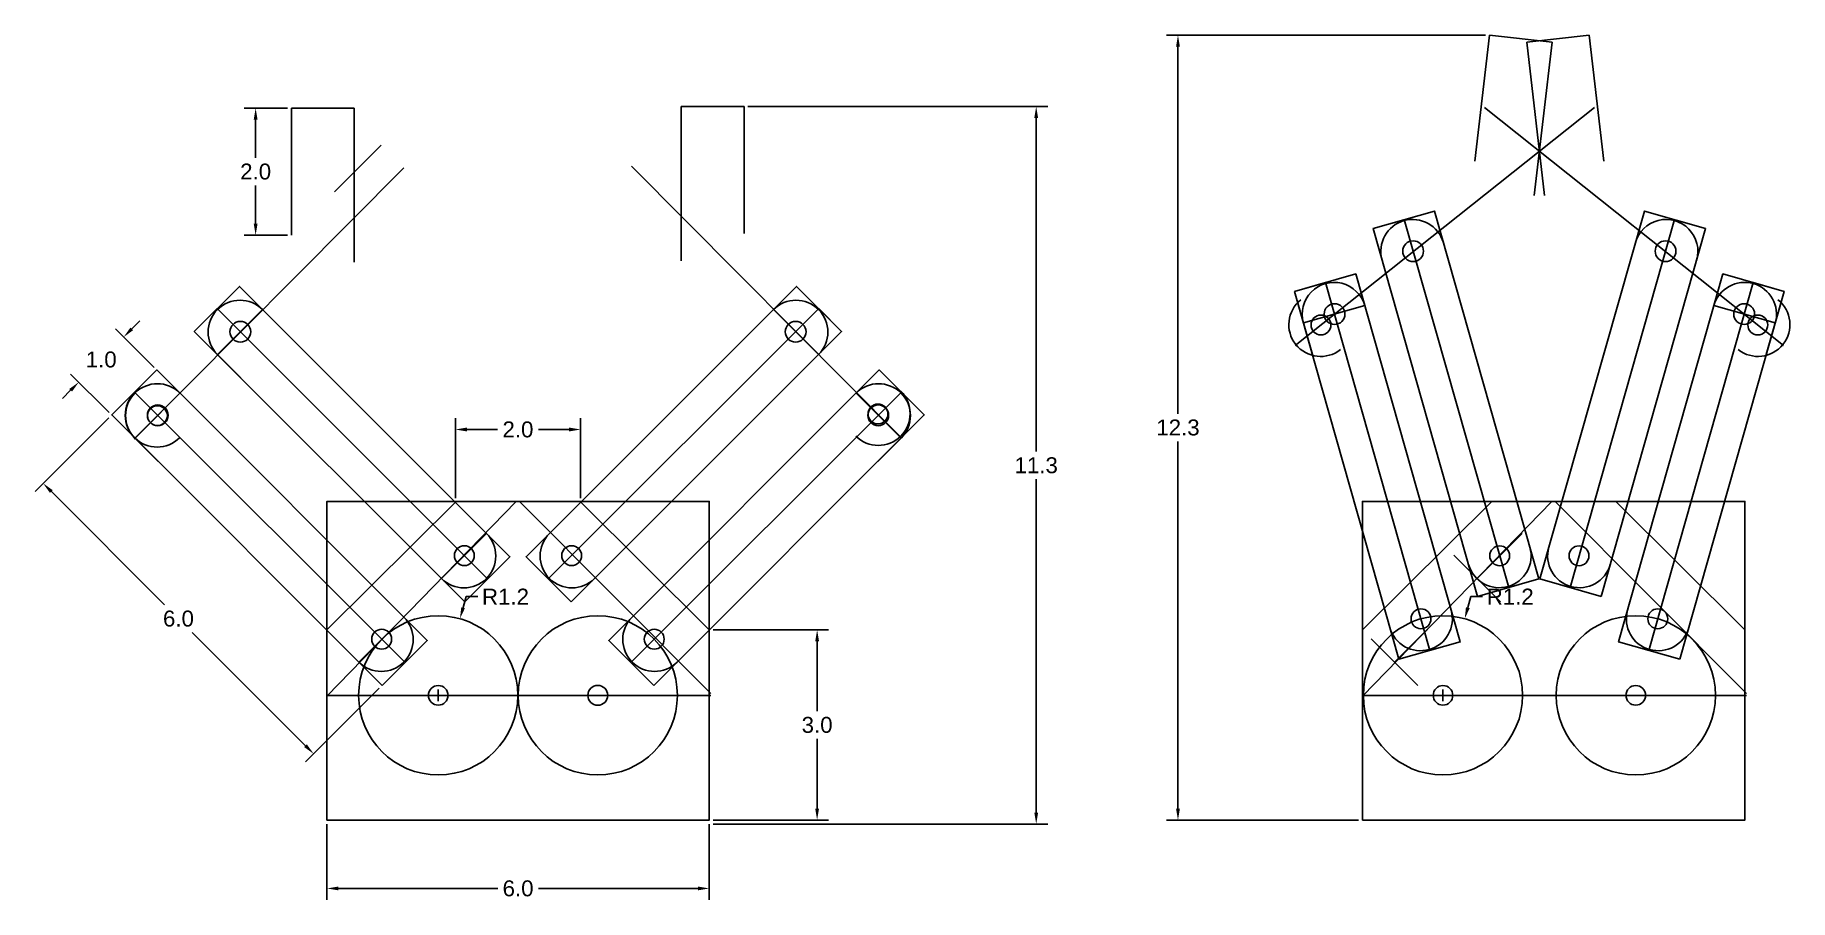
# Paper-space layout 'Layout7' of a CAD drawing. Header units: centimetres. Extents: x 0.1 to 27.6, y 3.9 to 17.5.
import ezdxf

# ---------------------------------------------------------------- set-up
doc = ezdxf.new("R2010")
doc.units = ezdxf.units.CM
doc.header["$MEASUREMENT"] = 0
doc.styles.get("Standard").update_dxf_attribs({"font": 'ARIAL.TTF'})
doc.dimstyles.get("Standard").update_dxf_attribs({"dimtxt": 0.25, "dimasz": 0.18, "dimexe": 0.18, "dimexo": 0.0625, "dimgap": 0.09, "dimtad": 0, "dimtih": 1, "dimtoh": 1, "dimdec": 1, "dimzin": 0, "dimdsep": 46, "dimtxsty": 'Standard', "dimcen": 0.09, "dimadec": 0, "dimazin": 0, "dimtfac": 1, "dimtdec": 1, "dimtofl": 0, "dimtmove": 0, "dimatfit": 3, "dimfxl": 1, "dimtolj": 1, "dimtzin": 0, "dimarcsym": 0})

# ---------------------------------------------------------------- blocks, each defined once
blk = doc.blocks.new('*D59')
at = {"color": 0, "lineweight": -2}
for p, q in [((1.264, 11.494), (0.107, 10.336)), ((0.362, 10.336), (2.138, 8.56)), ((4.35, 6.348), (2.573, 8.125)), ((5.507, 7.251), (4.35, 6.094))]:
    blk.add_line(p, q, dxfattribs=at)
at = {"color": 0}
for points in [[(0.383, 10.358), (0.34, 10.315), (0.234, 10.464)], [(4.371, 6.369), (4.329, 6.327), (4.477, 6.221)]]:
    blk.add_solid(points, dxfattribs=at)
at = {"layer": 'Defpoints', "color": 0}
for p in [(1.309, 11.538), (5.551, 7.295), (4.477, 6.221)]:
    blk.add_point(p, dxfattribs=at)
at = {"color": 0, "insert": (2.356, 8.342), "char_height": 0.25, "attachment_point": 5}
blk.add_mtext('\\A1;6.0', dxfattribs=at)
blk = doc.blocks.new('*D60')
at = {"color": 0, "lineweight": -2}
for p, q in [((1.624, 12.889), (1.751, 13.016)), ((1.975, 12.285), (1.369, 12.888)), ((1.27, 11.576), (0.664, 12.179)), ((0.665, 11.925), (0.538, 11.797))]:
    blk.add_line(p, q, dxfattribs=at)
at = {"color": 0}
for points in [[(1.603, 12.91), (1.645, 12.868), (1.497, 12.761)], [(0.643, 11.946), (0.686, 11.904), (0.792, 12.052)]]:
    blk.add_solid(points, dxfattribs=at)
at = {"layer": 'Defpoints', "color": 0}
for p in [(2.02, 12.241), (0.792, 12.052), (1.314, 11.532)]:
    blk.add_point(p, dxfattribs=at)
at = {"color": 0, "insert": (1.144, 12.407), "char_height": 0.25, "attachment_point": 5}
blk.add_mtext('\\A1;1.0', dxfattribs=at)
blk = doc.blocks.new('*D61')
at = {"color": 0, "lineweight": -2}
for p, q in [((4.065, 16.351), (3.387, 16.351)), ((3.567, 16.171), (3.567, 15.573)), ((3.567, 14.54), (3.567, 15.138)), ((4.065, 14.36), (3.387, 14.36))]:
    blk.add_line(p, q, dxfattribs=at)
at = {"color": 0}
for points in [[(3.537, 16.171), (3.597, 16.171), (3.567, 16.351)], [(3.537, 14.54), (3.597, 14.54), (3.567, 14.36)]]:
    blk.add_solid(points, dxfattribs=at)
at = {"layer": 'Defpoints', "color": 0}
for p in [(4.128, 16.351), (3.567, 14.36), (4.128, 14.36)]:
    blk.add_point(p, dxfattribs=at)
at = {"color": 0, "insert": (3.567, 15.356), "char_height": 0.25, "attachment_point": 5}
blk.add_mtext('\\A1;2.0', dxfattribs=at)
blk = doc.blocks.new('*D62')
at = {"color": 0, "lineweight": -2}
for p, q in [((4.684, 5.119), (4.684, 3.929)), ((10.684, 5.119), (10.684, 3.929)), ((4.864, 4.109), (7.366, 4.109)), ((10.504, 4.109), (8.002, 4.109))]:
    blk.add_line(p, q, dxfattribs=at)
at = {"color": 0}
for points in [[(4.864, 4.139), (4.864, 4.079), (4.684, 4.109)], [(10.504, 4.139), (10.504, 4.079), (10.684, 4.109)]]:
    blk.add_solid(points, dxfattribs=at)
at = {"layer": 'Defpoints', "color": 0}
for p in [(4.684, 5.182), (10.684, 5.182), (10.684, 4.109)]:
    blk.add_point(p, dxfattribs=at)
at = {"color": 0, "insert": (7.684, 4.109), "char_height": 0.25, "attachment_point": 5}
blk.add_mtext('\\A1;6.0', dxfattribs=at)
blk = doc.blocks.new('*D63')
at = {"color": 0, "lineweight": -2}
for p, q in [((6.7, 10.231), (6.7, 11.49)), ((6.88, 11.31), (7.363, 11.31)), ((8.485, 11.31), (8.002, 11.31)), ((8.665, 10.231), (8.665, 11.49))]:
    blk.add_line(p, q, dxfattribs=at)
at = {"color": 0}
for points in [[(6.88, 11.34), (6.88, 11.28), (6.7, 11.31)], [(8.485, 11.34), (8.485, 11.28), (8.665, 11.31)]]:
    blk.add_solid(points, dxfattribs=at)
at = {"layer": 'Defpoints', "color": 0}
for p in [(8.665, 11.31), (6.7, 10.168), (8.665, 10.168)]:
    blk.add_point(p, dxfattribs=at)
at = {"color": 0, "insert": (7.682, 11.31), "char_height": 0.25, "attachment_point": 5}
blk.add_mtext('\\A1;2.0', dxfattribs=at)
blk = doc.blocks.new('*D64')
at = {"color": 0, "lineweight": -2}
for p, q in [((10.746, 8.167), (12.555, 8.167)), ((12.375, 7.987), (12.375, 6.892)), ((12.375, 5.362), (12.375, 6.456)), ((10.746, 5.182), (12.555, 5.182))]:
    blk.add_line(p, q, dxfattribs=at)
at = {"color": 0}
for points in [[(12.345, 7.987), (12.405, 7.987), (12.375, 8.167)], [(12.345, 5.362), (12.405, 5.362), (12.375, 5.182)]]:
    blk.add_solid(points, dxfattribs=at)
at = {"layer": 'Defpoints', "color": 0}
for p in [(10.684, 8.167), (12.375, 8.167), (10.684, 5.182)]:
    blk.add_point(p, dxfattribs=at)
at = {"color": 0, "insert": (12.375, 6.674), "char_height": 0.25, "attachment_point": 5}
blk.add_mtext('\\A1;3.0', dxfattribs=at)
blk = doc.blocks.new('*D65')
at = {"color": 0, "lineweight": -2}
for p, q in [((6.871, 8.688), (6.821, 8.515)), ((7.051, 8.688), (6.871, 8.688)), ((6.431, 7.049), (6.431, 7.229)), ((6.341, 7.139), (6.521, 7.139))]:
    blk.add_line(p, q, dxfattribs=at)
at = {"color": 0}
blk.add_solid([(6.793, 8.523), (6.85, 8.506), (6.772, 8.341)], dxfattribs=at)
at = {"layer": 'Defpoints', "color": 0}
for p in [(6.772, 8.341), (6.431, 7.139)]:
    blk.add_point(p, dxfattribs=at)
at = {"color": 0, "insert": (7.486, 8.688), "char_height": 0.25, "attachment_point": 5}
blk.add_mtext('\\A1;R1.2', dxfattribs=at)
blk = doc.blocks.new('*D66')
at = {"color": 0, "lineweight": -2}
for p, q in [((11.29, 16.377), (15.992, 16.377)), ((15.812, 16.197), (15.812, 10.966)), ((15.812, 5.299), (15.812, 10.53)), ((10.746, 5.119), (15.992, 5.119))]:
    blk.add_line(p, q, dxfattribs=at)
at = {"color": 0}
for points in [[(15.782, 16.197), (15.842, 16.197), (15.812, 16.377)], [(15.782, 5.299), (15.842, 5.299), (15.812, 5.119)]]:
    blk.add_solid(points, dxfattribs=at)
at = {"layer": 'Defpoints', "color": 0}
for p in [(11.228, 16.377), (10.684, 5.119), (15.812, 5.119)]:
    blk.add_point(p, dxfattribs=at)
at = {"color": 0, "insert": (15.812, 10.748), "char_height": 0.25, "attachment_point": 5}
blk.add_mtext('\\A1;11.3', dxfattribs=at)
blk = doc.blocks.new('*D67')
at = {"color": 0, "lineweight": -2}
for p, q in [((22.632, 8.688), (22.583, 8.515)), ((22.812, 8.688), (22.632, 8.688)), ((22.193, 7.049), (22.193, 7.229)), ((22.103, 7.139), (22.283, 7.139))]:
    blk.add_line(p, q, dxfattribs=at)
at = {"color": 0}
blk.add_solid([(22.554, 8.523), (22.612, 8.506), (22.534, 8.341)], dxfattribs=at)
at = {"layer": 'Defpoints', "color": 0}
for p in [(22.534, 8.341), (22.193, 7.139)]:
    blk.add_point(p, dxfattribs=at)
at = {"color": 0, "insert": (23.248, 8.688), "char_height": 0.25, "attachment_point": 5}
blk.add_mtext('\\A1;R1.2', dxfattribs=at)
blk = doc.blocks.new('*D68')
at = {"color": 0, "lineweight": -2}
for p, q in [((22.861, 17.499), (17.856, 17.499)), ((18.036, 17.319), (18.036, 11.558)), ((18.036, 5.362), (18.036, 11.122)), ((20.868, 5.182), (17.856, 5.182))]:
    blk.add_line(p, q, dxfattribs=at)
at = {"color": 0}
for points in [[(18.006, 17.319), (18.066, 17.319), (18.036, 17.499)], [(18.006, 5.362), (18.066, 5.362), (18.036, 5.182)]]:
    blk.add_solid(points, dxfattribs=at)
at = {"layer": 'Defpoints', "color": 0}
for p in [(18.036, 17.499), (22.923, 17.499), (20.93, 5.182)]:
    blk.add_point(p, dxfattribs=at)
at = {"color": 0, "insert": (18.036, 11.34), "char_height": 0.25, "attachment_point": 5}
blk.add_mtext('\\A1;12.3', dxfattribs=at)

psp = doc.layouts.new('Layout7')

# ---------------------------------------------------------------- linework, layer by layer
for p, q in [((22.694, 15.52), (22.923, 17.499)), ((22.923, 17.499), (23.904, 17.385)), ((24.487, 17.499), (23.507, 17.385)), ((23.507, 17.385), (23.786, 14.983)), ((23.904, 17.385), (23.625, 14.983)), ((24.717, 15.52), (24.487, 17.499)), ((4.128, 14.36), (4.128, 16.351)), ((4.128, 16.351), (5.115, 16.351)), ((5.115, 16.351), (5.115, 13.934)), ((11.228, 16.377), (10.241, 16.377)), ((10.241, 16.377), (10.241, 13.959)), ((11.228, 14.385), (11.228, 16.377)), ((24.569, 16.364), (19.874, 12.628)), ((22.842, 16.364), (27.536, 12.628)), ((5.534, 15.772), (4.806, 15.041)), ((9.462, 15.44), (13.694, 11.187)), ((5.893, 15.414), (1.661, 11.161)), ((21.585, 14.603), (23.225, 8.831)), ((25.826, 14.603), (24.186, 8.831)), ((19.864, 13.477), (20.352, 13.615)), ((20.352, 13.615), (21.989, 7.843)), ((27.058, 13.615), (25.422, 7.843)), ((27.547, 13.477), (27.058, 13.615)), ((19.864, 13.477), (20.145, 12.485)), ((20.004, 12.982), (20.966, 13.255)), ((27.406, 12.982), (26.444, 13.255)), ((27.547, 13.477), (27.265, 12.485)), ((2.605, 12.849), (2.964, 13.208)), ((2.964, 13.208), (7.206, 8.965)), ((2.968, 12.485), (3.675, 13.192)), ((12.401, 13.208), (8.158, 8.965)), ((12.396, 12.485), (11.689, 13.192)), ((12.76, 12.849), (12.401, 13.208)), ((2.605, 12.849), (3.334, 12.12)), ((12.76, 12.849), (12.031, 12.12)), ((1.309, 11.538), (1.667, 11.897)), ((1.667, 11.897), (5.91, 7.654)), ((1.672, 11.174), (2.379, 11.881)), ((13.697, 11.897), (9.455, 7.654)), ((13.693, 11.174), (12.985, 11.881)), ((14.056, 11.538), (13.697, 11.897)), ((1.309, 11.538), (2.038, 10.809)), ((14.056, 11.538), (13.327, 10.809)), ((4.684, 8.167), (6.713, 10.182)), ((4.684, 7.124), (7.656, 10.182)), ((6.713, 10.182), (7.656, 10.182)), ((6.713, 10.182), (7.656, 10.182)), ((7.656, 10.182), (7.708, 10.182)), ((10.708, 7.167), (7.708, 10.182)), ((10.684, 8.167), (8.658, 10.182)), ((8.658, 10.182), (10.684, 10.182)), ((20.93, 8.167), (22.96, 10.182)), ((20.93, 7.124), (23.902, 10.182)), ((22.96, 10.182), (23.902, 10.182)), ((22.96, 10.182), (23.902, 10.182)), ((23.902, 10.182), (23.954, 10.182)), ((26.954, 7.167), (23.954, 10.182)), ((26.93, 8.167), (24.904, 10.182)), ((24.904, 10.182), (26.93, 10.182)), ((6.482, 8.972), (7.189, 9.679)), ((22.728, 8.972), (23.435, 9.679)), ((6.847, 8.606), (6.117, 9.337)), ((23.094, 8.606), (22.363, 9.337)), ((5.186, 7.661), (5.893, 8.368)), ((21.432, 7.661), (22.139, 8.368)), ((4.684, 8.167), (4.684, 7.124)), ((5.551, 7.295), (4.821, 8.026)), ((10.684, 8.167), (10.684, 5.182)), ((10.684, 8.167), (10.684, 8.167)), ((10.684, 8.167), (10.684, 8.167)), ((10.684, 8.167), (10.684, 8.167)), ((10.684, 8.167), (10.684, 8.167)), ((10.684, 8.167), (10.684, 8.167)), ((10.684, 8.167), (10.684, 8.167)), ((10.684, 8.167), (10.684, 8.167)), ((10.684, 8.167), (10.684, 8.167)), ((10.684, 8.167), (10.684, 8.167)), ((10.684, 8.167), (10.684, 8.167)), ((10.684, 8.167), (10.684, 8.167)), ((10.684, 8.167), (10.684, 8.167)), ((10.684, 8.167), (10.684, 8.167)), ((10.684, 8.167), (10.684, 8.167)), ((10.684, 8.167), (10.684, 8.167)), ((10.684, 8.167), (10.684, 8.167)), ((10.684, 8.167), (10.684, 8.167)), ((10.684, 8.167), (10.684, 8.167)), ((10.684, 8.167), (10.684, 8.167)), ((10.684, 8.167), (10.684, 8.167)), ((10.684, 8.167), (10.684, 8.167)), ((10.684, 8.167), (10.684, 8.167)), ((10.684, 8.167), (10.684, 8.167)), ((10.684, 8.167), (10.684, 8.167)), ((10.684, 8.167), (10.684, 8.167)), ((10.684, 8.167), (10.684, 8.167)), ((10.684, 8.167), (10.684, 8.167)), ((10.684, 8.167), (10.684, 8.167)), ((20.93, 8.167), (20.93, 7.124)), ((21.798, 7.295), (21.067, 8.026)), ((26.93, 8.167), (26.93, 5.182)), ((26.93, 8.167), (26.93, 8.167)), ((26.93, 8.167), (26.93, 8.167)), ((26.93, 8.167), (26.93, 8.167)), ((26.93, 8.167), (26.93, 8.167)), ((26.93, 8.167), (26.93, 8.167)), ((26.93, 8.167), (26.93, 8.167)), ((26.93, 8.167), (26.93, 8.167)), ((26.93, 8.167), (26.93, 8.167)), ((26.93, 8.167), (26.93, 8.167)), ((26.93, 8.167), (26.93, 8.167)), ((26.93, 8.167), (26.93, 8.167)), ((26.93, 8.167), (26.93, 8.167)), ((26.93, 8.167), (26.93, 8.167)), ((26.93, 8.167), (26.93, 8.167)), ((26.93, 8.167), (26.93, 8.167)), ((26.93, 8.167), (26.93, 8.167)), ((26.93, 8.167), (26.93, 8.167)), ((26.93, 8.167), (26.93, 8.167)), ((26.93, 8.167), (26.93, 8.167)), ((26.93, 8.167), (26.93, 8.167)), ((26.93, 8.167), (26.93, 8.167)), ((26.93, 8.167), (26.93, 8.167)), ((26.93, 8.167), (26.93, 8.167)), ((26.93, 8.167), (26.93, 8.167)), ((26.93, 8.167), (26.93, 8.167)), ((26.93, 8.167), (26.93, 8.167)), ((26.93, 8.167), (26.93, 8.167)), ((26.93, 8.167), (26.93, 8.167)), ((6.431, 7.139), (4.684, 7.139)), ((4.684, 7.139), (10.708, 7.139)), ((22.678, 7.139), (20.93, 7.139)), ((20.93, 7.139), (26.954, 7.139))]:
    psp.add_line(p, q)
for points in [[(22.737, 8.692), (23.699, 8.966), (22.059, 14.737), (21.097, 14.464)], [(24.674, 8.692), (23.712, 8.966), (25.352, 14.737), (26.314, 14.464)], [(6.847, 8.606), (7.555, 9.313), (3.312, 13.556), (2.605, 12.849)], [(8.517, 8.606), (7.81, 9.313), (12.053, 13.556), (12.76, 12.849)], [(21.501, 7.704), (22.463, 7.977), (20.826, 13.75), (19.864, 13.477)], [(25.91, 7.704), (24.948, 7.977), (26.585, 13.75), (27.547, 13.477)], [(5.551, 7.295), (6.258, 8.002), (2.016, 12.245), (1.309, 11.538)], [(9.813, 7.295), (9.106, 8.002), (13.349, 12.245), (14.056, 11.538)], [(4.684, 5.182), (10.684, 5.182), (10.684, 10.182), (4.684, 10.182)], [(20.93, 5.182), (26.93, 5.182), (26.93, 10.182), (20.93, 10.182)]]:
    psp.add_lwpolyline(points, close=True)
for centre, radius in [((21.725, 14.108), 0.163), ((25.685, 14.108), 0.163), ((20.492, 13.121), 0.163), ((26.918, 13.121), 0.163), ((3.327, 12.844), 0.163), ((12.038, 12.844), 0.163), ((20.279, 12.95), 0.156), ((27.132, 12.95), 0.156), ((2.031, 11.533), 0.163), ((2.026, 11.528), 0.156), ((13.334, 11.533), 0.163), ((13.33, 11.553), 0.156), ((6.841, 9.331), 0.156), ((8.524, 9.331), 0.156), ((23.083, 9.329), 0.156), ((24.327, 9.329), 0.156), ((6.431, 7.139), 1.249), ((8.934, 7.139), 1.249), ((22.193, 7.139), 1.249), ((21.848, 8.34), 0.156), ((25.218, 7.139), 1.249), ((25.563, 8.34), 0.156), ((5.544, 8.02), 0.156), ((9.82, 8.02), 0.156), ((6.431, 7.139), 0.154), ((8.934, 7.139), 0.156), ((22.193, 7.139), 0.154), ((25.218, 7.139), 0.154)]:
    psp.add_circle(centre, radius)
for centre, start, end in [((21.718, 14.106), 15.8613, 195.8613), ((25.692, 14.106), 344.1387, 164.1387), ((20.485, 13.119), 15.8297, 195.8297), ((26.925, 13.119), 344.1703, 164.1703), ((3.322, 12.839), 45, 225), ((12.043, 12.839), 315, 135), ((20.275, 12.956), 128.6566, 308.3773), ((27.136, 12.956), 231.6227, 51.3434), ((2.021, 11.534), 135.2796, 315.0004), ((2.026, 11.528), 45, 225), ((13.334, 11.56), 224.9996, 44.7204), ((13.339, 11.528), 315, 135), ((6.834, 9.326), 225.1396, 44.8604), ((8.53, 9.326), 135.1396, 314.8604), ((23.076, 9.328), 196.0009, 15.7216), ((24.335, 9.328), 164.2784, 343.9991), ((5.538, 8.015), 225.1396, 44.8604), ((9.826, 8.015), 135.1396, 314.8604), ((21.84, 8.339), 195.9693, 15.6901), ((25.57, 8.339), 164.3099, 344.0307)]:
    psp.add_arc(centre, 0.5, start, end)

# ---------------------------------------------------------------- dimensions: what is measured, and where the dimension line sits
for base, p1, p2, picture, middle in [((18.036, 17.499), (20.93, 5.182), (22.923, 17.499), '*D68', (18.036, 11.34)), ((15.812, 5.119), (11.228, 16.377), (10.684, 5.119), '*D66', (15.812, 10.748))]:
    dim = psp.add_linear_dim(base=base, p1=p1, p2=p2, angle=90, dimstyle='Standard')
    dim.commit()
    dim.dimension.update_dxf_attribs({"geometry": picture, "text_midpoint": middle})
for p1, p2, distance, picture, middle in [((4.128, 16.351), (4.128, 14.36), -0.561, '*D61', (3.567, 15.356)), ((2.02, 12.241), (1.314, 11.532), -0.737, '*D60', (1.144, 12.407)), ((1.309, 11.538), (5.551, 7.295), -1.519, '*D59', (2.356, 8.342)), ((6.7, 10.168), (8.665, 10.168), 1.141, '*D63', (7.682, 11.31)), ((10.684, 5.182), (10.684, 8.167), -1.691, '*D64', (12.375, 6.674)), ((4.684, 5.182), (10.684, 5.182), -1.073, '*D62', (7.684, 4.109))]:
    dim = psp.add_aligned_dim(p1=p1, p2=p2, distance=distance, dimstyle='Standard')
    dim.commit()
    dim.dimension.update_dxf_attribs({"geometry": picture, "text_midpoint": middle})
for center, mpoint, picture, middle in [((6.431, 7.139), (6.772, 8.341), '*D65', (7.486, 8.688)), ((22.193, 7.139), (22.534, 8.341), '*D67', (23.248, 8.688))]:
    dim = psp.add_radius_dim(center=center, mpoint=mpoint, dimstyle='Standard')
    dim.commit()
    dim.dimension.update_dxf_attribs({"geometry": picture, "text_midpoint": middle})

doc.saveas('drawing.dxf')
